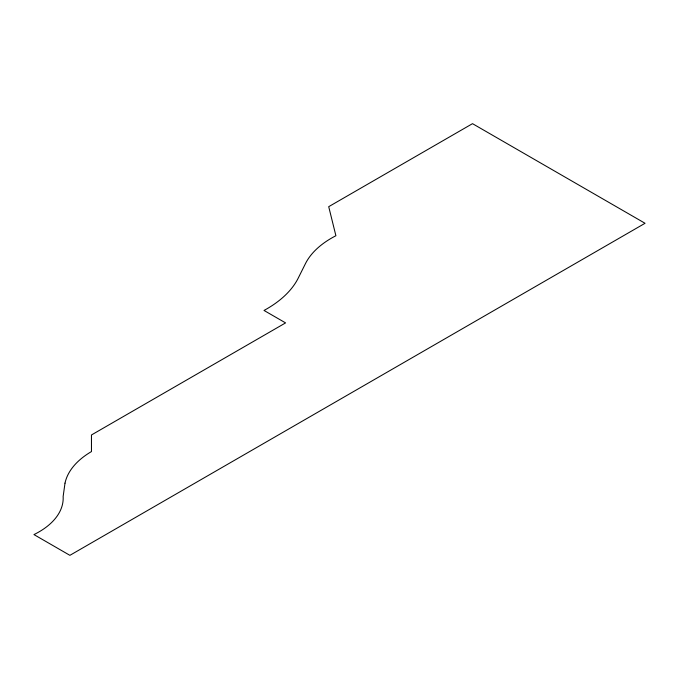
<?xml version="1.0" encoding="UTF-8"?>
<svg xmlns="http://www.w3.org/2000/svg" width="679" height="679" viewBox="0 0 679 679"><rect width="100%" height="100%" fill="white"/><g stroke="black" fill="none" stroke-linecap="round" stroke-linejoin="round"><path stroke-width="1.02" d="M65.006 483.159L63.139 496.544A82.728 47.759 0 0 1 33.95 534.585L69.895 555.337L645.05 223.281L472.508 123.663L328.712 206.679L335.901 235.732A102.784 59.345 0 0 0 305.44 263.664L298.268 278.034A124.265 71.745 0 0 1 264.012 310.447L285.579 322.898L91.461 434.967L91.461 451.569A93.991 54.261 0 0 0 65.006 483.159"/></g></svg>
